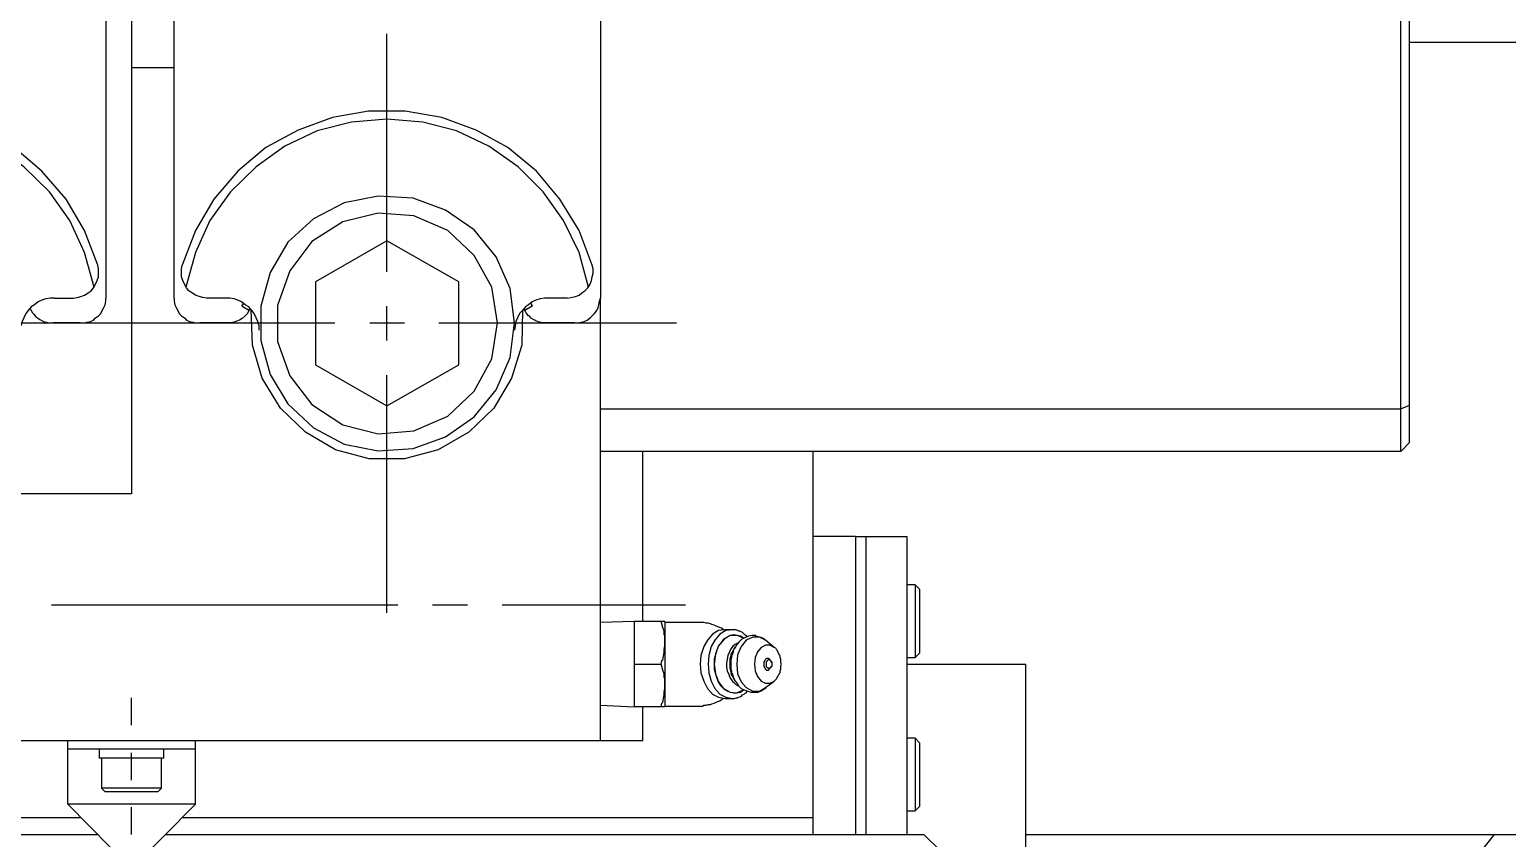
# Model space of a CAD drawing. Header units: millimetres. Extents: x -211 to 45495, y 24 to 52952.
# Drawn here: x 9611.8 to 9785.3, y 40375.1 to 40470 of the extents above; entities that cross this region are included whole.
import ezdxf

# ---------------------------------------------------------------- set-up
doc = ezdxf.new("R2010")
doc.units = ezdxf.units.MM
doc.layers.add('Layer2', color=7, linetype='Continuous')

# ---------------------------------------------------------------- blocks, each defined once
blk = doc.blocks.new('BLKF2082')
at = {"layer": 'Layer2', "color": 7, "linetype": 'Continuous', "lineweight": 25}
for p, q in [((9695.96, 40398.34), (9695.36, 40397.57)), ((9696.74, 40398.69), (9695.96, 40398.34)), ((9697.51, 40398.69), (9696.74, 40398.69)), ((9698.2, 40398.34), (9697.51, 40398.69)), ((9694.93, 40396.62), (9694.84, 40395.5)), ((9695.36, 40397.57), (9694.93, 40396.62)), ((9694.84, 40395.5), (9694.93, 40394.38)), ((9694.93, 40394.38), (9695.36, 40393.44)), ((9695.36, 40393.44), (9695.96, 40392.75)), ((9695.96, 40392.75), (9696.74, 40392.32)), ((9696.74, 40392.32), (9697.51, 40392.32))]:
    blk.add_line(p, q, dxfattribs=at)
blk = doc.blocks.new('BLKF2083')
at = {"layer": 'Layer2', "color": 7, "linetype": 'Continuous', "lineweight": 25}
for p, q in [((9699.67, 40394.04), (9699.75, 40394.21)), ((9699.75, 40394.21), (9699.84, 40394.38)), ((9699.84, 40394.38), (9699.93, 40394.56)), ((9699.93, 40394.73), (9700.01, 40394.9)), ((9699.93, 40394.56), (9699.93, 40394.73)), ((9700.01, 40395.16), (9700.01, 40395.33)), ((9700.01, 40394.9), (9700.01, 40395.16)), ((9699.24, 40393.52), (9699.41, 40393.69)), ((9699.41, 40393.69), (9699.49, 40393.78)), ((9699.49, 40393.78), (9699.58, 40393.95)), ((9699.58, 40393.95), (9699.67, 40394.04))]:
    blk.add_line(p, q, dxfattribs=at)
blk = doc.blocks.new('BLKF2084')
at = {"layer": 'Layer2', "color": 7, "linetype": 'Continuous', "lineweight": 25}
for p, q in [((9698.2, 40397.74), (9697.69, 40397.48)), ((9698.72, 40397.74), (9698.2, 40397.74)), ((9699.24, 40397.48), (9698.72, 40397.74)), ((9697, 40396.28), (9696.91, 40395.5)), ((9697.26, 40396.97), (9697, 40396.28)), ((9697.69, 40397.48), (9697.26, 40396.97)), ((9696.91, 40395.5), (9697, 40394.73)), ((9697, 40394.73), (9697.26, 40394.04)), ((9697.26, 40394.04), (9697.69, 40393.52)), ((9697.69, 40393.52), (9698.2, 40393.26)), ((9698.2, 40393.26), (9698.72, 40393.26))]:
    blk.add_line(p, q, dxfattribs=at)
blk = doc.blocks.new('BLKF2085')
at = {"layer": 'Layer2', "color": 7, "linetype": 'Continuous', "lineweight": 25}
for p, q in [((9699.49, 40397.23), (9699.41, 40397.4)), ((9699.58, 40397.14), (9699.49, 40397.23)), ((9699.67, 40396.97), (9699.58, 40397.14)), ((9699.75, 40396.79), (9699.67, 40396.97)), ((9699.84, 40396.62), (9699.75, 40396.79)), ((9699.93, 40396.45), (9699.84, 40396.62)), ((9699.93, 40396.28), (9699.93, 40396.45)), ((9700.01, 40396.11), (9699.93, 40396.28)), ((9700.01, 40395.68), (9700.01, 40396.11)), ((9700.1, 40395.5), (9700.01, 40395.68))]:
    blk.add_line(p, q, dxfattribs=at)
blk = doc.blocks.new('BLKF2086')
at = {"layer": 'Layer2', "color": 7, "linetype": 'Continuous', "lineweight": 25}
for p, q in [((9694.16, 40396.02), (9694.16, 40394.9)), ((9694.16, 40394.9), (9694.24, 40394.73)), ((9694.24, 40394.73), (9694.24, 40394.47)), ((9694.24, 40394.47), (9694.33, 40394.38)), ((9694.33, 40394.38), (9694.33, 40394.21)), ((9694.33, 40394.21), (9694.33, 40394.13)), ((9694.33, 40394.13), (9694.41, 40394.04)), ((9694.41, 40394.04), (9694.41, 40393.95)), ((9694.41, 40393.95), (9694.5, 40393.87)), ((9694.5, 40393.87), (9694.5, 40393.78)), ((9694.5, 40393.78), (9694.59, 40393.69)), ((9694.59, 40393.69), (9694.59, 40393.61))]:
    blk.add_line(p, q, dxfattribs=at)
blk = doc.blocks.new('BLKF2087')
at = {"layer": 'Layer2', "color": 7, "linetype": 'Continuous', "lineweight": 25}
for p, q in [((9694.16, 40396.02), (9694.16, 40394.9)), ((9694.16, 40394.9), (9694.24, 40394.47)), ((9694.24, 40394.47), (9694.41, 40394.04)), ((9694.41, 40394.04), (9694.41, 40393.95)), ((9694.41, 40393.95), (9694.5, 40393.87)), ((9694.5, 40393.87), (9694.67, 40393.52)), ((9694.67, 40393.52), (9694.93, 40393.18)), ((9694.93, 40393.18), (9695.02, 40393.01)), ((9695.02, 40393.01), (9695.36, 40392.66)), ((9695.36, 40392.66), (9695.71, 40392.49)), ((9695.71, 40392.49), (9696.14, 40392.32)), ((9697.77, 40392.4), (9698.12, 40392.66)), ((9696.14, 40392.32), (9696.48, 40392.23)), ((9696.48, 40392.23), (9696.91, 40392.23)), ((9696.91, 40392.23), (9697.34, 40392.23)), ((9697.34, 40392.23), (9697.77, 40392.4))]:
    blk.add_line(p, q, dxfattribs=at)
blk = doc.blocks.new('BLKF2088')
at = {"layer": 'Layer2', "color": 7, "linetype": 'Continuous', "lineweight": 25}
for p, q in [((9694.84, 40397.83), (9694.67, 40397.48)), ((9695.1, 40398.09), (9694.84, 40397.83)), ((9695.45, 40398.43), (9695.1, 40398.09)), ((9695.79, 40398.6), (9695.45, 40398.43)), ((9696.22, 40398.78), (9695.79, 40398.6)), ((9696.65, 40398.86), (9696.22, 40398.78)), ((9697.08, 40398.86), (9696.65, 40398.86)), ((9697.08, 40398.78), (9697.08, 40398.86)), ((9697.51, 40398.69), (9697.08, 40398.78)), ((9697.86, 40398.6), (9697.51, 40398.69)), ((9697.86, 40398.52), (9697.86, 40398.6)), ((9697.94, 40398.52), (9697.86, 40398.52)), ((9698.29, 40398.26), (9697.94, 40398.52)), ((9694.41, 40396.97), (9694.24, 40396.54)), ((9694.24, 40396.54), (9694.24, 40396.36)), ((9694.67, 40397.48), (9694.41, 40397.14)), ((9694.41, 40397.14), (9694.41, 40396.97))]:
    blk.add_line(p, q, dxfattribs=at)
blk = doc.blocks.new('BLKF2089')
at = {"layer": 'Layer2', "color": 7, "linetype": 'Continuous', "lineweight": 25}
for p, q in [((9698.12, 40395.93), (9698.03, 40395.76)), ((9698.2, 40396.11), (9698.12, 40395.93)), ((9698.38, 40396.19), (9698.2, 40396.11)), ((9698.55, 40396.19), (9698.38, 40396.19)), ((9698.72, 40396.11), (9698.55, 40396.19)), ((9698.98, 40395.76), (9698.81, 40395.93)), ((9698.03, 40395.76), (9698.03, 40395.5)), ((9698.03, 40395.5), (9698.03, 40395.24)), ((9698.03, 40395.24), (9698.12, 40395.07)), ((9698.12, 40395.07), (9698.2, 40394.9)), ((9698.2, 40394.9), (9698.38, 40394.81)), ((9698.38, 40394.81), (9698.55, 40394.81)), ((9698.55, 40394.81), (9698.72, 40394.99)), ((9698.72, 40394.99), (9698.89, 40395.16)), ((9698.89, 40395.16), (9698.98, 40395.33)), ((9698.98, 40395.5), (9698.98, 40395.76)), ((9698.98, 40395.33), (9698.98, 40395.5))]:
    blk.add_line(p, q, dxfattribs=at)
blk = doc.blocks.new('BLKF2090')
at = {"layer": 'Layer2', "color": 7, "linetype": 'Continuous', "lineweight": 25}
for p, q in [((9698.72, 40395.93), (9698.72, 40396.02)), ((9698.81, 40395.93), (9698.72, 40395.93)), ((9698.89, 40395.85), (9698.81, 40395.93)), ((9698.89, 40395.76), (9698.89, 40395.85)), ((9698.98, 40395.68), (9698.89, 40395.76)), ((9698.98, 40395.5), (9698.98, 40395.68))]:
    blk.add_line(p, q, dxfattribs=at)
blk = doc.blocks.new('BLKF2091')
at = {"layer": 'Layer2', "color": 7, "linetype": 'Continuous', "lineweight": 25}
for p, q in [((9698.63, 40394.99), (9698.72, 40395.07)), ((9698.72, 40395.07), (9698.81, 40395.07)), ((9698.81, 40395.07), (9698.81, 40395.16)), ((9698.81, 40395.16), (9698.89, 40395.16)), ((9698.89, 40395.24), (9698.98, 40395.33)), ((9698.89, 40395.16), (9698.89, 40395.24)), ((9698.98, 40395.33), (9698.98, 40395.42))]:
    blk.add_line(p, q, dxfattribs=at)
blk = doc.blocks.new('BLKF2092')
at = {"layer": 'Layer2', "color": 7, "linetype": 'Continuous', "lineweight": 25}
for p, q in [((9698.46, 40395.93), (9698.38, 40395.85)), ((9698.55, 40396.02), (9698.46, 40395.93)), ((9698.63, 40396.02), (9698.55, 40396.02)), ((9698.38, 40395.85), (9698.29, 40395.76)), ((9698.29, 40395.76), (9698.29, 40395.68)), ((9698.29, 40395.68), (9698.29, 40395.5)), ((9698.29, 40395.5), (9698.29, 40395.42)), ((9698.29, 40395.42), (9698.29, 40395.24)), ((9698.29, 40395.24), (9698.38, 40395.16)), ((9698.38, 40395.16), (9698.46, 40395.07)), ((9698.46, 40395.07), (9698.55, 40395.07))]:
    blk.add_line(p, q, dxfattribs=at)
blk = doc.blocks.new('BLKF2093')
at = {"layer": 'Layer2', "color": 7, "linetype": 'Continuous', "lineweight": 25}
for p, q in [((9694.24, 40396.62), (9694.16, 40396.54)), ((9694.16, 40396.54), (9694.16, 40396.45)), ((9694.33, 40396.88), (9694.24, 40396.79)), ((9694.24, 40396.79), (9694.24, 40396.71)), ((9694.24, 40396.71), (9694.24, 40396.62)), ((9694.41, 40397.05), (9694.33, 40397.05)), ((9694.33, 40397.05), (9694.33, 40396.97)), ((9694.33, 40396.97), (9694.33, 40396.88)), ((9694.5, 40397.23), (9694.41, 40397.14)), ((9694.41, 40397.14), (9694.41, 40397.05))]:
    blk.add_line(p, q, dxfattribs=at)
blk = doc.blocks.new('BLKF2094')
at = {"layer": 'Layer2', "color": 7, "linetype": 'Continuous', "lineweight": 25}
for p, q in [((9694.24, 40396.28), (9694.16, 40396.19)), ((9694.16, 40396.19), (9694.16, 40396.11)), ((9694.33, 40396.62), (9694.24, 40396.54)), ((9694.24, 40396.54), (9694.24, 40396.45)), ((9694.24, 40396.45), (9694.24, 40396.36)), ((9694.24, 40396.36), (9694.24, 40396.28)), ((9694.41, 40396.88), (9694.33, 40396.79)), ((9694.33, 40396.79), (9694.33, 40396.71)), ((9694.33, 40396.71), (9694.33, 40396.62)), ((9694.5, 40397.23), (9694.41, 40397.14)), ((9694.41, 40397.14), (9694.41, 40397.05)), ((9694.41, 40397.05), (9694.41, 40396.88)), ((9694.59, 40397.4), (9694.5, 40397.31)), ((9694.5, 40397.31), (9694.5, 40397.23)), ((9694.67, 40397.48), (9694.59, 40397.48)), ((9694.59, 40397.48), (9694.59, 40397.4)), ((9694.67, 40397.57), (9694.67, 40397.48))]:
    blk.add_line(p, q, dxfattribs=at)
blk = doc.blocks.new('BLKF2095')
at = {"layer": 'Layer2', "color": 7, "linetype": 'Continuous', "lineweight": 25}
for p, q in [((9694.16, 40396.28), (9694.07, 40396.28)), ((9694.07, 40396.28), (9694.07, 40394.9)), ((9694.16, 40396.36), (9694.16, 40396.28)), ((9694.07, 40394.9), (9694.16, 40394.73)), ((9694.16, 40394.73), (9694.16, 40394.56)), ((9694.16, 40394.56), (9694.16, 40394.47)), ((9694.16, 40394.47), (9694.24, 40394.3)), ((9694.24, 40394.3), (9694.24, 40394.21)), ((9694.24, 40394.21), (9694.33, 40394.21)), ((9694.33, 40394.21), (9694.33, 40394.13)), ((9694.33, 40394.13), (9694.33, 40394.04)), ((9694.33, 40394.04), (9694.41, 40393.95)), ((9694.41, 40393.95), (9694.41, 40393.87)), ((9694.41, 40393.87), (9694.5, 40393.87))]:
    blk.add_line(p, q, dxfattribs=at)
blk = doc.blocks.new('BLKF2096')
at = {"layer": 'Layer2', "color": 7, "linetype": 'Continuous', "lineweight": 25}
for p, q in [((9694.41, 40397.66), (9694.16, 40397.31)), ((9694.67, 40397.83), (9694.41, 40397.66)), ((9695.02, 40398), (9694.67, 40397.83)), ((9693.73, 40396.11), (9693.64, 40395.59)), ((9693.81, 40396.54), (9693.73, 40396.11)), ((9693.98, 40396.97), (9693.81, 40396.54)), ((9694.16, 40397.31), (9693.98, 40396.97)), ((9693.64, 40395.59), (9693.64, 40395.16)), ((9693.64, 40395.16), (9693.73, 40394.73)), ((9693.73, 40394.73), (9693.9, 40394.3)), ((9693.9, 40394.3), (9694.07, 40393.87)), ((9694.07, 40393.87), (9694.33, 40393.52)), ((9694.33, 40393.52), (9694.33, 40393.44)), ((9694.33, 40393.44), (9694.41, 40393.44)), ((9694.41, 40393.44), (9694.5, 40393.35)), ((9694.5, 40393.35), (9694.59, 40393.26)), ((9694.59, 40393.26), (9694.67, 40393.18)), ((9694.67, 40393.18), (9694.76, 40393.09)), ((9694.76, 40393.09), (9694.84, 40393.09)), ((9694.84, 40393.09), (9694.93, 40393.01))]:
    blk.add_line(p, q, dxfattribs=at)
blk = doc.blocks.new('BLKF2097')
at = {"layer": 'Layer2', "color": 7, "linetype": 'Continuous', "lineweight": 25}
for p, q in [((9694.16, 40396.36), (9694.24, 40396.79)), ((9694.24, 40396.79), (9694.33, 40396.88)), ((9694.33, 40396.88), (9694.5, 40397.23))]:
    blk.add_line(p, q, dxfattribs=at)
blk = doc.blocks.new('BLKF2098')
at = {"layer": 'Layer2', "color": 7, "linetype": 'Continuous', "lineweight": 25}
for p, q in [((9694.07, 40396.02), (9694.07, 40396.19)), ((9694.07, 40395.59), (9694.07, 40396.02)), ((9694.07, 40395.16), (9694.07, 40395.59)), ((9694.07, 40395.07), (9694.07, 40395.16)), ((9694.16, 40394.73), (9694.07, 40395.07)), ((9694.24, 40394.3), (9694.16, 40394.73)), ((9694.24, 40394.21), (9694.24, 40394.3)), ((9694.33, 40394.13), (9694.24, 40394.21)), ((9694.5, 40393.78), (9694.33, 40394.13))]:
    blk.add_line(p, q, dxfattribs=at)
blk = doc.blocks.new('BLKF2099')
at = {"layer": 'Layer2', "color": 7, "linetype": 'Continuous', "lineweight": 25}
for p, q in [((9692.69, 40397.66), (9692.35, 40396.71)), ((9693.38, 40398.43), (9692.69, 40397.66)), ((9694.07, 40398.86), (9693.38, 40398.43)), ((9694.93, 40398.86), (9694.07, 40398.86)), ((9695.71, 40398.52), (9694.93, 40398.86)), ((9692.35, 40396.71), (9692.18, 40395.5)), ((9692.18, 40395.5), (9692.35, 40394.38)), ((9692.35, 40394.38), (9692.69, 40393.44)), ((9692.69, 40393.44), (9693.29, 40392.66)), ((9693.29, 40392.66), (9694.07, 40392.23)), ((9694.07, 40392.23), (9694.84, 40392.14))]:
    blk.add_line(p, q, dxfattribs=at)
blk = doc.blocks.new('BLKF2100')
at = {"layer": 'Layer2', "color": 7, "linetype": 'Continuous', "lineweight": 25}
for p, q in [((9692.69, 40399.46), (9692, 40399.03)), ((9693.47, 40399.55), (9692.69, 40399.46)), ((9691.4, 40398.34), (9690.97, 40397.57)), ((9692, 40399.03), (9691.4, 40398.34)), ((9690.62, 40396.54), (9690.54, 40395.5)), ((9690.97, 40397.57), (9690.62, 40396.54)), ((9690.54, 40395.5), (9690.62, 40394.47)), ((9690.62, 40394.47), (9690.97, 40393.52)), ((9690.97, 40393.52), (9691.4, 40392.66)), ((9691.4, 40392.66), (9692, 40391.97)), ((9692, 40391.97), (9692.69, 40391.63))]:
    blk.add_line(p, q, dxfattribs=at)
blk = doc.blocks.new('BLKF2101')
at = {"layer": 'Layer2', "color": 7, "linetype": 'Continuous', "lineweight": 25}
for p, q in [((9693.55, 40399.46), (9692.86, 40399.03)), ((9694.33, 40399.55), (9693.55, 40399.46)), ((9694.5, 40399.55), (9694.33, 40399.55)), ((9694.59, 40399.55), (9694.5, 40399.55)), ((9694.76, 40399.55), (9694.59, 40399.55)), ((9694.93, 40399.46), (9694.76, 40399.55)), ((9695.1, 40399.38), (9694.93, 40399.46)), ((9695.19, 40399.38), (9695.1, 40399.38)), ((9695.36, 40399.29), (9695.19, 40399.38)), ((9692.26, 40398.34), (9691.83, 40397.57)), ((9692.86, 40399.03), (9692.26, 40398.34)), ((9695.53, 40399.21), (9695.36, 40399.29)), ((9695.62, 40399.12), (9695.53, 40399.21)), ((9695.79, 40398.95), (9695.62, 40399.12)), ((9695.96, 40398.86), (9695.79, 40398.95)), ((9696.05, 40398.69), (9695.96, 40398.86)), ((9691.57, 40396.54), (9691.49, 40395.5)), ((9691.83, 40397.57), (9691.57, 40396.54)), ((9691.49, 40395.5), (9691.57, 40394.47)), ((9691.57, 40394.47), (9691.83, 40393.52)), ((9691.83, 40393.52), (9692.26, 40392.66)), ((9692.26, 40392.66), (9692.86, 40391.97)), ((9692.86, 40391.97), (9693.55, 40391.63))]:
    blk.add_line(p, q, dxfattribs=at)
blk = doc.blocks.new('BLKF2102')
at = {"layer": 'Layer2', "color": 7, "linetype": 'Continuous', "lineweight": 25}
for p, q in [((9694.33, 40391.46), (9694.59, 40391.46)), ((9694.59, 40391.46), (9694.76, 40391.54)), ((9694.76, 40391.54), (9694.93, 40391.54)), ((9694.93, 40391.54), (9695.1, 40391.63)), ((9695.1, 40391.63), (9695.28, 40391.71)), ((9695.28, 40391.71), (9695.36, 40391.71)), ((9695.36, 40391.71), (9695.53, 40391.89)), ((9695.53, 40391.89), (9695.71, 40391.97)), ((9695.71, 40391.97), (9695.79, 40392.06)), ((9695.79, 40392.06), (9695.96, 40392.14))]:
    blk.add_line(p, q, dxfattribs=at)
blk = doc.blocks.new('BLKF2103')
at = {"layer": 'Layer2', "color": 7, "linetype": 'Continuous', "lineweight": 25}
for p, q in [((9692.69, 40397.66), (9692.52, 40397.14)), ((9693.04, 40398.09), (9692.69, 40397.66)), ((9693.29, 40398.43), (9693.04, 40398.09)), ((9693.73, 40398.69), (9693.29, 40398.43)), ((9694.07, 40398.86), (9693.73, 40398.69)), ((9694.5, 40398.95), (9694.07, 40398.86)), ((9694.93, 40398.86), (9694.5, 40398.95)), ((9695.28, 40398.78), (9694.93, 40398.86)), ((9695.71, 40398.52), (9695.28, 40398.78)), ((9692.35, 40396.62), (9692.18, 40396.11)), ((9692.18, 40396.11), (9692.18, 40395.5)), ((9692.52, 40397.14), (9692.35, 40396.62)), ((9692.18, 40395.5), (9692.18, 40394.9)), ((9692.18, 40394.9), (9692.35, 40394.38)), ((9692.35, 40394.38), (9692.52, 40393.87)), ((9692.52, 40393.87), (9692.69, 40393.35)), ((9692.69, 40393.35), (9692.95, 40393.01)), ((9692.95, 40393.01), (9693.29, 40392.66)), ((9693.29, 40392.66), (9693.64, 40392.4)), ((9693.64, 40392.4), (9694.07, 40392.23)), ((9694.07, 40392.23), (9694.5, 40392.14)), ((9694.5, 40392.14), (9694.84, 40392.14)), ((9694.84, 40392.14), (9695.28, 40392.23))]:
    blk.add_line(p, q, dxfattribs=at)
blk = doc.blocks.new('BLKF2104')
at = {"layer": 'Layer2', "color": 7, "linetype": 'Continuous', "lineweight": 25}
for p, q in [((9686.15, 40394.81), (9686.06, 40395.24)), ((9686.32, 40394.38), (9686.15, 40394.81)), ((9686.32, 40393.95), (9686.32, 40394.38)), ((9686.41, 40393.87), (9686.32, 40393.95)), ((9686.41, 40393.01), (9686.41, 40393.87))]:
    blk.add_line(p, q, dxfattribs=at)
blk = doc.blocks.new('BLKF2105')
at = {"layer": 'Layer2', "color": 7, "linetype": 'Continuous', "lineweight": 25}
for p, q in [((9686.32, 40392.23), (9686.41, 40392.66)), ((9685.97, 40390.51), (9686.06, 40390.94)), ((9686.06, 40390.94), (9686.15, 40391.03)), ((9686.15, 40391.03), (9686.23, 40391.46)), ((9686.23, 40391.46), (9686.32, 40391.89)), ((9686.32, 40391.89), (9686.32, 40392.23))]:
    blk.add_line(p, q, dxfattribs=at)
blk = doc.blocks.new('BLKF2106')
at = {"layer": 'Layer2', "color": 7, "linetype": 'Continuous', "lineweight": 25}
for p, q in [((9686.15, 40399.81), (9686.06, 40400.24)), ((9686.32, 40399.38), (9686.15, 40399.81)), ((9686.32, 40398.95), (9686.32, 40399.38)), ((9686.41, 40398.86), (9686.32, 40398.95)), ((9686.32, 40397.23), (9686.41, 40397.66)), ((9686.41, 40398.52), (9686.41, 40398.86)), ((9686.41, 40398.09), (9686.41, 40398.52)), ((9686.41, 40398), (9686.41, 40398.09)), ((9686.41, 40397.66), (9686.41, 40398)), ((9685.97, 40395.5), (9686.06, 40395.93)), ((9686.06, 40395.93), (9686.15, 40396.02)), ((9686.15, 40396.02), (9686.23, 40396.45)), ((9686.23, 40396.45), (9686.32, 40396.88)), ((9686.32, 40396.88), (9686.32, 40397.23))]:
    blk.add_line(p, q, dxfattribs=at)
blk = doc.blocks.new('BLKF2107')
at = {"layer": 'Layer2', "color": 7, "linetype": 'Continuous', "lineweight": 25}
for p, q in [((9690.97, 40400.41), (9690.8, 40400.41)), ((9691.23, 40400.33), (9690.97, 40400.41)), ((9691.49, 40400.33), (9691.23, 40400.33)), ((9691.74, 40400.24), (9691.49, 40400.33)), ((9691.92, 40400.15), (9691.74, 40400.24)), ((9692.18, 40400.07), (9691.92, 40400.15)), ((9692.43, 40399.98), (9692.18, 40400.07)), ((9692.61, 40399.9), (9692.43, 40399.98)), ((9692.86, 40399.81), (9692.61, 40399.9)), ((9693.04, 40399.72), (9692.86, 40399.81)), ((9693.29, 40399.55), (9693.04, 40399.72))]:
    blk.add_line(p, q, dxfattribs=at)
blk = doc.blocks.new('BLKF2108')
at = {"layer": 'Layer2', "color": 7, "linetype": 'Continuous', "lineweight": 25}
for p, q in [((9691.23, 40390.68), (9691.49, 40390.77)), ((9691.49, 40390.77), (9691.74, 40390.77)), ((9691.74, 40390.77), (9691.92, 40390.85)), ((9691.92, 40390.85), (9692.18, 40390.94)), ((9692.18, 40390.94), (9692.43, 40391.03)), ((9692.43, 40391.03), (9692.61, 40391.11)), ((9692.61, 40391.11), (9692.86, 40391.2)), ((9692.86, 40391.2), (9693.04, 40391.37)), ((9690.54, 40390.59), (9690.8, 40390.59)), ((9690.8, 40390.59), (9690.97, 40390.68)), ((9690.97, 40390.68), (9691.23, 40390.68))]:
    blk.add_line(p, q, dxfattribs=at)
blk = doc.blocks.new('BLKF2121')
at = {"layer": 'Layer2', "color": 7, "linetype": 'Continuous', "lineweight": 25}
for p, q in [((9652.73, 40448.46), (9648.6, 40447.43)), ((9656.95, 40448.12), (9652.73, 40448.46)), ((9660.92, 40446.4), (9656.95, 40448.12)), ((9648.6, 40447.43), (9644.98, 40445.1)), ((9664.02, 40443.47), (9660.92, 40446.4)), ((9644.98, 40445.1), (9642.4, 40441.66)), ((9666.08, 40439.77), (9664.02, 40443.47)), ((9642.4, 40441.66), (9640.94, 40437.61)), ((9666.77, 40435.55), (9666.08, 40439.77)), ((9640.94, 40437.61), (9640.94, 40433.39)), ((9640.94, 40433.39), (9642.4, 40429.35)), ((9664.02, 40427.54), (9666.08, 40431.33)), ((9642.4, 40429.35), (9644.98, 40425.99)), ((9660.92, 40424.61), (9664.02, 40427.54)), ((9644.98, 40425.99), (9648.6, 40423.58)), ((9656.95, 40422.89), (9660.92, 40424.61)), ((9648.6, 40423.58), (9652.73, 40422.54)), ((9652.73, 40422.54), (9656.95, 40422.89))]:
    blk.add_line(p, q, dxfattribs=at)
blk = doc.blocks.new('BLKF2122')
at = {"layer": 'Layer2', "color": 7, "linetype": 'Continuous', "lineweight": 25}
for p, q in [((9653.77, 40445.19), (9645.41, 40440.37)), ((9645.41, 40440.37), (9645.41, 40430.64)), ((9662.21, 40430.64), (9662.21, 40440.37)), ((9645.41, 40430.64), (9653.77, 40425.82)), ((9653.77, 40425.82), (9662.21, 40430.64))]:
    blk.add_line(p, q, dxfattribs=at)
blk = doc.blocks.new('BLKF2123')
at = {"layer": 'Layer2', "color": 7, "linetype": 'Continuous', "lineweight": 25}
for p, q in [((9652.73, 40450.44), (9648.77, 40449.67)), ((9656.87, 40450.19), (9652.73, 40450.44)), ((9660.66, 40448.81), (9656.87, 40450.19)), ((9648.77, 40449.67), (9645.16, 40447.77)), ((9664.02, 40446.48), (9660.66, 40448.81)), ((9645.16, 40447.77), (9642.14, 40445.02)), ((9666.6, 40443.3), (9664.02, 40446.48)), ((9642.14, 40445.02), (9640.08, 40441.49)), ((9668.24, 40439.59), (9666.6, 40443.3)), ((9640.08, 40441.49), (9638.96, 40437.53)), ((9668.75, 40435.55), (9668.24, 40439.59)), ((9638.96, 40437.53), (9638.96, 40433.48)), ((9638.96, 40433.48), (9640.08, 40429.52)), ((9666.6, 40427.71), (9668.24, 40431.5)), ((9640.08, 40429.52), (9642.14, 40426.07)), ((9664.02, 40424.52), (9666.6, 40427.71)), ((9642.14, 40426.07), (9645.16, 40423.23)), ((9660.66, 40422.2), (9664.02, 40424.52)), ((9645.16, 40423.23), (9648.77, 40421.34)), ((9656.87, 40420.82), (9660.66, 40422.2)), ((9648.77, 40421.34), (9652.73, 40420.56)), ((9652.73, 40420.56), (9656.87, 40420.82))]:
    blk.add_line(p, q, dxfattribs=at)
blk = doc.blocks.new('BLKF2188')
at = {"layer": 'Layer2', "color": 7, "linetype": 'Continuous', "lineweight": 25}
for p, q in [((9651.62, 40460.43), (9647.4, 40459.66)), ((9655.92, 40460.43), (9651.62, 40460.43)), ((9660.23, 40459.66), (9655.92, 40460.43)), ((9647.4, 40459.66), (9643.35, 40458.19)), ((9664.27, 40458.19), (9660.23, 40459.66)), ((9643.35, 40458.19), (9639.56, 40456.13)), ((9667.98, 40456.13), (9664.27, 40458.19)), ((9639.56, 40456.13), (9636.29, 40453.37)), ((9671.34, 40453.37), (9667.98, 40456.13)), ((9636.29, 40453.37), (9633.45, 40450.1)), ((9674.09, 40450.1), (9671.34, 40453.37)), ((9633.45, 40450.1), (9631.29, 40446.4)), ((9676.33, 40446.4), (9674.09, 40450.1)), ((9677.88, 40442.35), (9676.33, 40446.4))]:
    blk.add_line(p, q, dxfattribs=at)
blk = doc.blocks.new('BLKF2189')
at = {"layer": 'Layer2', "color": 7, "linetype": 'Continuous', "lineweight": 25}
for p, q in [((9649.63, 40459.14), (9645.59, 40458.11)), ((9653.77, 40459.49), (9649.63, 40459.14)), ((9657.99, 40459.14), (9653.77, 40459.49)), ((9661.95, 40458.11), (9657.99, 40459.14)), ((9645.59, 40458.11), (9641.8, 40456.3)), ((9665.74, 40456.3), (9661.95, 40458.11)), ((9641.8, 40456.3), (9638.44, 40453.89)), ((9669.18, 40453.89), (9665.74, 40456.3)), ((9638.44, 40453.89), (9635.43, 40450.96)), ((9672.11, 40450.96), (9669.18, 40453.89)), ((9635.43, 40450.96), (9633.01, 40447.6)), ((9674.52, 40447.6), (9672.11, 40450.96)), ((9633.01, 40447.6), (9631.29, 40443.81)), ((9676.33, 40443.81), (9674.52, 40447.6)), ((9677.45, 40439.77), (9676.33, 40443.81))]:
    blk.add_line(p, q, dxfattribs=at)
blk = doc.blocks.new('BLKF2190')
at = {"layer": 'Layer2', "color": 7, "linetype": 'Continuous', "lineweight": 25}
for p, q in [((9635.86, 40438.39), (9635.34, 40438.47)), ((9636.29, 40438.22), (9635.86, 40438.39)), ((9636.72, 40438.04), (9636.29, 40438.22)), ((9637.15, 40437.7), (9636.72, 40438.04)), ((9637.58, 40437.44), (9637.15, 40437.7)), ((9637.92, 40437.01), (9637.58, 40437.44)), ((9638.18, 40436.67), (9637.92, 40437.01)), ((9638.44, 40436.15), (9638.18, 40436.67)), ((9638.61, 40435.72), (9638.44, 40436.15)), ((9638.78, 40435.2), (9638.61, 40435.72)), ((9638.78, 40434.69), (9638.78, 40435.2))]:
    blk.add_line(p, q, dxfattribs=at)
blk = doc.blocks.new('BLKF2191')
at = {"layer": 'Layer2', "color": 7, "linetype": 'Continuous', "lineweight": 25}
for p, q in [((9670.39, 40437.7), (9670.04, 40437.44)), ((9670.82, 40438.04), (9670.39, 40437.7)), ((9671.25, 40438.22), (9670.82, 40438.04)), ((9671.77, 40438.39), (9671.25, 40438.22)), ((9672.28, 40438.47), (9671.77, 40438.39)), ((9672.8, 40438.47), (9672.28, 40438.47)), ((9669.1, 40436.15), (9668.92, 40435.72)), ((9669.35, 40436.67), (9669.1, 40436.15)), ((9669.7, 40437.01), (9669.35, 40436.67)), ((9670.04, 40437.44), (9669.7, 40437.01)), ((9668.92, 40435.72), (9668.84, 40435.2))]:
    blk.add_line(p, q, dxfattribs=at)
blk = doc.blocks.new('BLKF2192')
at = {"layer": 'Layer2', "color": 7, "linetype": 'Continuous', "lineweight": 25}
for p, q in [((9677.88, 40440.97), (9677.97, 40441.4)), ((9677.97, 40441.4), (9677.97, 40441.92)), ((9676.67, 40439.08), (9677.02, 40439.34)), ((9677.02, 40439.34), (9677.36, 40439.68)), ((9677.36, 40439.68), (9677.62, 40440.11)), ((9677.62, 40440.11), (9677.79, 40440.54)), ((9677.79, 40440.54), (9677.88, 40440.97)), ((9674.95, 40438.47), (9675.38, 40438.56)), ((9675.38, 40438.56), (9675.9, 40438.65)), ((9675.9, 40438.65), (9676.33, 40438.82)), ((9676.33, 40438.82), (9676.67, 40439.08))]:
    blk.add_line(p, q, dxfattribs=at)
blk = doc.blocks.new('BLKF2193')
at = {"layer": 'Layer2', "color": 7, "linetype": 'Continuous', "lineweight": 25}
for p, q in [((9629.66, 40441.4), (9629.66, 40441.92)), ((9629.66, 40440.97), (9629.66, 40441.4)), ((9629.83, 40440.54), (9629.66, 40440.97)), ((9630, 40440.11), (9629.83, 40440.54)), ((9630.26, 40439.68), (9630, 40440.11)), ((9630.52, 40439.34), (9630.26, 40439.68)), ((9630.86, 40439.08), (9630.52, 40439.34)), ((9631.29, 40438.82), (9630.86, 40439.08)), ((9631.72, 40438.65), (9631.29, 40438.82)), ((9632.15, 40438.56), (9631.72, 40438.65)), ((9632.58, 40438.47), (9632.15, 40438.56))]:
    blk.add_line(p, q, dxfattribs=at)
blk = doc.blocks.new('BLKF2194')
at = {"layer": 'Layer2', "color": 7, "linetype": 'Continuous', "lineweight": 25}
for p, q in [((9669.7, 40437.1), (9669.61, 40432.96)), ((9639.13, 40429.09), (9638.01, 40432.96)), ((9669.61, 40432.96), (9668.41, 40429.09)), ((9641.28, 40425.56), (9639.13, 40429.09)), ((9668.41, 40429.09), (9666.34, 40425.56)), ((9644.21, 40422.72), (9641.28, 40425.56)), ((9666.34, 40425.56), (9663.41, 40422.72)), ((9647.74, 40420.65), (9644.21, 40422.72)), ((9663.41, 40422.72), (9659.8, 40420.65)), ((9651.7, 40419.62), (9647.74, 40420.65)), ((9659.8, 40420.65), (9655.83, 40419.62)), ((9655.83, 40419.62), (9651.7, 40419.62))]:
    blk.add_line(p, q, dxfattribs=at)
blk = doc.blocks.new('BLKF2223')
at = {"layer": 'Layer2', "color": 7, "linetype": 'Continuous', "lineweight": 25}
for p, q in [((9591.68, 40459.14), (9587.63, 40458.11)), ((9595.81, 40459.49), (9591.68, 40459.14)), ((9599.95, 40459.14), (9595.81, 40459.49)), ((9603.99, 40458.11), (9599.95, 40459.14)), ((9587.63, 40458.11), (9583.84, 40456.3)), ((9607.78, 40456.3), (9603.99, 40458.11)), ((9583.84, 40456.3), (9580.4, 40453.89)), ((9611.14, 40453.89), (9607.78, 40456.3)), ((9580.4, 40453.89), (9577.47, 40450.96)), ((9614.16, 40450.96), (9611.14, 40453.89)), ((9577.47, 40450.96), (9575.06, 40447.6)), ((9616.57, 40447.6), (9614.16, 40450.96)), ((9575.06, 40447.6), (9573.25, 40443.81)), ((9618.29, 40443.81), (9616.57, 40447.6)), ((9619.41, 40439.77), (9618.29, 40443.81))]:
    blk.add_line(p, q, dxfattribs=at)
blk = doc.blocks.new('BLKF2224')
at = {"layer": 'Layer2', "color": 7, "linetype": 'Continuous', "lineweight": 25}
for p, q in [((9593.66, 40460.43), (9589.35, 40459.66)), ((9597.97, 40460.43), (9593.66, 40460.43)), ((9602.19, 40459.66), (9597.97, 40460.43)), ((9589.35, 40459.66), (9585.31, 40458.19)), ((9606.23, 40458.19), (9602.19, 40459.66)), ((9585.31, 40458.19), (9581.6, 40456.13)), ((9610.02, 40456.13), (9606.23, 40458.19)), ((9581.6, 40456.13), (9578.25, 40453.37)), ((9613.29, 40453.37), (9610.02, 40456.13)), ((9578.25, 40453.37), (9575.49, 40450.1)), ((9616.14, 40450.1), (9613.29, 40453.37)), ((9575.49, 40450.1), (9573.25, 40446.4)), ((9618.29, 40446.4), (9616.14, 40450.1)), ((9619.84, 40442.35), (9618.29, 40446.4))]:
    blk.add_line(p, q, dxfattribs=at)
blk = doc.blocks.new('BLKF2226')
at = {"layer": 'Layer2', "color": 7, "linetype": 'Continuous', "lineweight": 25}
for p, q in [((9612.43, 40437.7), (9612, 40437.44)), ((9612.86, 40438.04), (9612.43, 40437.7)), ((9613.29, 40438.22), (9612.86, 40438.04)), ((9613.73, 40438.39), (9613.29, 40438.22)), ((9614.24, 40438.47), (9613.73, 40438.39)), ((9614.76, 40438.47), (9614.24, 40438.47)), ((9611.14, 40436.15), (9610.97, 40435.72)), ((9611.4, 40436.67), (9611.14, 40436.15)), ((9611.66, 40437.01), (9611.4, 40436.67)), ((9612, 40437.44), (9611.66, 40437.01)), ((9610.97, 40435.72), (9610.8, 40435.2))]:
    blk.add_line(p, q, dxfattribs=at)
blk = doc.blocks.new('BLKF2228')
at = {"layer": 'Layer2', "color": 7, "linetype": 'Continuous', "lineweight": 25}
for p, q in [((9619.93, 40441.4), (9619.93, 40441.92)), ((9619.93, 40440.97), (9619.93, 40441.4)), ((9618.72, 40439.08), (9619.06, 40439.34)), ((9619.06, 40439.34), (9619.32, 40439.68)), ((9619.32, 40439.68), (9619.58, 40440.11)), ((9619.58, 40440.11), (9619.75, 40440.54)), ((9619.75, 40440.54), (9619.93, 40440.97)), ((9617, 40438.47), (9617.43, 40438.56)), ((9617.43, 40438.56), (9617.86, 40438.65)), ((9617.86, 40438.65), (9618.29, 40438.82)), ((9618.29, 40438.82), (9618.72, 40439.08))]:
    blk.add_line(p, q, dxfattribs=at)
blk = doc.blocks.new('BLKF2240')
at = {"layer": 'Layer2', "color": 7, "linetype": 'Continuous', "lineweight": 25}
for p, q in [((9636.8, 40437.53), (9636.8, 40437.7)), ((9636.8, 40437.7), (9636.89, 40437.7)), ((9636.89, 40437.7), (9636.89, 40437.87))]:
    blk.add_line(p, q, dxfattribs=at)
blk = doc.blocks.new('BLKF2241')
at = {"layer": 'Layer2', "color": 7, "linetype": 'Continuous', "lineweight": 25}
for p, q in [((9670.65, 40437.87), (9670.65, 40437.79)), ((9670.65, 40437.79), (9670.73, 40437.79)), ((9670.73, 40437.79), (9670.73, 40437.61)), ((9670.73, 40437.61), (9670.82, 40437.61)), ((9670.82, 40437.61), (9670.82, 40437.53))]:
    blk.add_line(p, q, dxfattribs=at)
blk = doc.blocks.new('BLKF2242')
at = {"layer": 'Layer2', "color": 7, "linetype": 'Continuous', "lineweight": 25}
for p, q in [((9670.39, 40436.41), (9670.13, 40436.75)), ((9670.47, 40436.41), (9670.39, 40436.41)), ((9670.73, 40436.06), (9670.47, 40436.41)), ((9671.08, 40435.89), (9670.73, 40436.06)), ((9671.16, 40435.89), (9671.08, 40435.89)), ((9671.25, 40435.8), (9671.16, 40435.89)), ((9671.68, 40435.63), (9671.25, 40435.8)), ((9672.11, 40435.55), (9671.68, 40435.63)), ((9672.54, 40435.55), (9672.11, 40435.55))]:
    blk.add_line(p, q, dxfattribs=at)
blk = doc.blocks.new('BLKF2243')
at = {"layer": 'Layer2', "color": 7, "linetype": 'Continuous', "lineweight": 25}
for p, q in [((9636.46, 40435.89), (9636.03, 40435.72)), ((9636.8, 40436.06), (9636.46, 40435.89)), ((9636.8, 40437.53), (9637.66, 40437.01)), ((9637.15, 40436.41), (9636.8, 40436.06)), ((9637.41, 40436.67), (9637.15, 40436.41)), ((9637.58, 40437.01), (9637.41, 40436.67)), ((9637.66, 40437.01), (9637.58, 40437.01)), ((9635.43, 40435.55), (9635, 40435.55)), ((9635.86, 40435.63), (9635.43, 40435.55)), ((9636.03, 40435.72), (9635.86, 40435.63))]:
    blk.add_line(p, q, dxfattribs=at)
blk = doc.blocks.new('BLKF2247')
at = {"layer": 'Layer2', "color": 7, "linetype": 'Continuous', "lineweight": 25}
for p, q in [((9628.79, 40438.47), (9628.79, 40438.13)), ((9628.79, 40438.13), (9628.88, 40437.7)), ((9628.88, 40437.7), (9629.05, 40437.35)), ((9629.05, 40437.35), (9629.23, 40437.01)), ((9629.23, 40437.01), (9629.4, 40436.67)), ((9629.4, 40436.67), (9629.66, 40436.41)), ((9629.66, 40436.41), (9630, 40436.15)), ((9630, 40436.15), (9630.26, 40435.89)), ((9630.26, 40435.89), (9630.6, 40435.72)), ((9630.6, 40435.72), (9631.03, 40435.63)), ((9631.03, 40435.63), (9631.38, 40435.55))]:
    blk.add_line(p, q, dxfattribs=at)
blk = doc.blocks.new('BLKF2248')
at = {"layer": 'Layer2', "color": 7, "linetype": 'Continuous', "lineweight": 25}
for p, q in [((9678.57, 40437.35), (9678.66, 40437.7)), ((9678.66, 40437.7), (9678.74, 40438.13)), ((9676.93, 40435.72), (9677.28, 40435.89)), ((9677.28, 40435.89), (9677.62, 40436.15)), ((9677.62, 40436.15), (9677.88, 40436.41)), ((9677.88, 40436.41), (9678.14, 40436.67)), ((9678.14, 40436.67), (9678.4, 40437.01)), ((9678.4, 40437.01), (9678.57, 40437.35)), ((9675.81, 40435.55), (9676.16, 40435.55)), ((9676.16, 40435.55), (9676.59, 40435.63)), ((9676.59, 40435.63), (9676.93, 40435.72))]:
    blk.add_line(p, q, dxfattribs=at)
blk = doc.blocks.new('BLKF2271')
at = {"layer": 'Layer2', "color": 7, "linetype": 'Continuous', "lineweight": 25}
for p, q in [((9620.53, 40437.35), (9620.7, 40437.7)), ((9620.7, 40437.7), (9620.79, 40438.13)), ((9618.98, 40435.72), (9619.32, 40435.89)), ((9619.32, 40435.89), (9619.58, 40436.15)), ((9619.58, 40436.15), (9619.93, 40436.41)), ((9619.93, 40436.41), (9620.18, 40436.67)), ((9620.18, 40436.67), (9620.36, 40437.01)), ((9620.36, 40437.01), (9620.53, 40437.35)), ((9617.77, 40435.55), (9618.2, 40435.55)), ((9618.2, 40435.55), (9618.55, 40435.63)), ((9618.55, 40435.63), (9618.98, 40435.72))]:
    blk.add_line(p, q, dxfattribs=at)
blk = doc.blocks.new('BLKF2274')
at = {"layer": 'Layer2', "color": 7, "linetype": 'Continuous', "lineweight": 25}
for p, q in [((9611.92, 40437.27), (9612, 40437.01)), ((9612, 40437.01), (9612.18, 40436.75)), ((9612.18, 40436.75), (9612.35, 40436.58)), ((9612.35, 40436.58), (9612.52, 40436.32)), ((9612.52, 40436.32), (9612.78, 40436.15)), ((9612.78, 40436.15), (9613.04, 40435.98)), ((9613.04, 40435.98), (9613.21, 40435.89)), ((9613.21, 40435.89), (9613.47, 40435.72)), ((9613.47, 40435.72), (9613.81, 40435.63)), ((9613.81, 40435.63), (9614.07, 40435.55)), ((9614.07, 40435.55), (9614.33, 40435.55))]:
    blk.add_line(p, q, dxfattribs=at)
blk = doc.blocks.new('BLKF1660')
at = {"layer": 'Layer2', "color": 7, "linetype": 'Continuous', "lineweight": 25}
for p, q in [((9620.79, 40592.53), (9620.79, 40438.47)), ((9628.79, 40438.47), (9628.79, 40592.53)), ((9678.83, 40592.53), (9678.83, 40438.47)), ((9623.8, 40565.49), (9623.8, 40465.51)), ((9772.78, 40420.48), (9772.78, 40513.05)), ((9773.81, 40421.51), (9773.81, 40513.05)), ((9653.77, 40441.57), (9653.77, 40469.48)), ((9773.81, 40468.53), (9808.26, 40468.53)), ((9628.79, 40465.51), (9623.8, 40465.51)), ((9623.8, 40465.51), (9623.8, 40415.48)), ((9631.29, 40446.4), (9629.74, 40442.35)), ((9662.21, 40440.37), (9653.77, 40445.19)), ((9631.29, 40443.81), (9630.17, 40439.77)), ((9619.93, 40441.92), (9619.84, 40442.35)), ((9629.66, 40441.92), (9629.74, 40442.35)), ((9677.97, 40441.92), (9677.88, 40442.35)), ((9614.76, 40438.47), (9617, 40438.47)), ((9620.79, 40438.13), (9620.79, 40438.47)), ((9634.82, 40438.47), (9632.58, 40438.47)), ((9635.34, 40438.47), (9634.82, 40438.47)), ((9636.89, 40437.87), (9636.98, 40437.87)), ((9674.95, 40438.47), (9672.8, 40438.47)), ((9678.74, 40438.13), (9678.83, 40438.47)), ((9678.83, 40386.55), (9678.83, 40438.47)), ((9637.66, 40437.01), (9637.66, 40437.18)), ((9637.66, 40437.18), (9637.75, 40437.18)), ((9637.75, 40437.18), (9637.75, 40437.27)), ((9638.01, 40432.96), (9637.84, 40437.1)), ((9653.77, 40433.48), (9653.77, 40437.53)), ((9669.87, 40437.27), (9669.87, 40437.1)), ((9669.87, 40437.1), (9669.96, 40437.1)), ((9670.82, 40437.53), (9669.96, 40437.01)), ((9669.96, 40437.1), (9669.96, 40437.01)), ((9670.13, 40436.75), (9669.96, 40437.01)), ((9601.93, 40435.55), (9630.78, 40435.55)), ((9614.33, 40435.55), (9614.59, 40435.55)), ((9617.77, 40435.55), (9614.59, 40435.55)), ((9619.75, 40435.55), (9647.65, 40435.55)), ((9627.76, 40435.55), (9647.65, 40435.55)), ((9631.38, 40435.55), (9631.81, 40435.55)), ((9635, 40435.55), (9631.81, 40435.55)), ((9651.79, 40435.55), (9655.83, 40435.55)), ((9651.79, 40435.55), (9655.83, 40435.55)), ((9659.88, 40435.55), (9679.77, 40435.55)), ((9659.88, 40435.55), (9687.78, 40435.55)), ((9666.08, 40431.33), (9666.77, 40435.55)), ((9668.24, 40431.5), (9668.75, 40435.55)), ((9668.84, 40435.2), (9668.75, 40434.69)), ((9675.81, 40435.55), (9672.54, 40435.55)), ((9653.77, 40401.53), (9653.77, 40429.43)), ((9678.83, 40425.47), (9772.78, 40425.47)), ((9772.78, 40425.47), (9773.81, 40425.9)), ((9772.78, 40420.48), (9678.83, 40420.48)), ((9683.82, 40400.5), (9683.82, 40420.48)), ((9703.8, 40375.52), (9703.8, 40420.48)), ((9773.81, 40421.51), (9772.78, 40420.48)), ((9623.8, 40415.48), (9567.83, 40415.48)), ((9708.79, 40410.49), (9703.8, 40410.49)), ((9708.79, 40410.49), (9708.79, 40375.52)), ((9708.79, 40410.49), (9714.82, 40410.49)), ((9710, 40410.49), (9710, 40375.52)), ((9714.82, 40410.49), (9714.82, 40375.52)), ((9715.77, 40404.8), (9714.82, 40404.8)), ((9715.77, 40404.8), (9715.77, 40396.28)), ((9716.29, 40404.29), (9715.77, 40404.8)), ((9716.29, 40404.29), (9716.29, 40396.79)), ((9614.41, 40402.48), (9655.06, 40402.48)), ((9659.11, 40402.48), (9663.24, 40402.48)), ((9667.29, 40402.48), (9688.82, 40402.48)), ((9682.79, 40400.5), (9678.83, 40400.41)), ((9682.79, 40400.5), (9682.79, 40390.51)), ((9686.41, 40400.5), (9682.79, 40400.5)), ((9686.06, 40400.24), (9685.97, 40400.5)), ((9686.41, 40400.5), (9686.41, 40390.51)), ((9690.54, 40400.41), (9686.41, 40400.41)), ((9690.8, 40400.41), (9690.54, 40400.41)), ((9694.33, 40399.55), (9693.47, 40399.55)), ((9699.24, 40397.48), (9698.2, 40398.34)), ((9694.07, 40396.19), (9694.16, 40396.36)), ((9694.16, 40396.45), (9694.16, 40396.36)), ((9694.24, 40396.36), (9694.16, 40396.02)), ((9694.16, 40396.11), (9694.16, 40396.02)), ((9694.67, 40397.57), (9694.5, 40397.23)), ((9694.5, 40397.23), (9694.59, 40397.4)), ((9698.72, 40396.02), (9698.63, 40396.02)), ((9698.81, 40395.93), (9698.72, 40396.11)), ((9699.41, 40397.4), (9699.24, 40397.48)), ((9714.82, 40396.28), (9715.77, 40396.28)), ((9715.77, 40396.28), (9716.29, 40396.79)), ((9682.79, 40395.5), (9685.97, 40395.5)), ((9686.06, 40395.24), (9685.97, 40395.5)), ((9698.55, 40395.07), (9698.63, 40394.99)), ((9698.98, 40395.42), (9698.98, 40395.5)), ((9700.01, 40395.33), (9700.1, 40395.5)), ((9714.82, 40395.5), (9728.77, 40395.5)), ((9728.77, 40355.55), (9728.77, 40395.5)), ((9686.41, 40392.66), (9686.41, 40393.01)), ((9694.5, 40393.87), (9694.5, 40393.78)), ((9694.5, 40393.78), (9694.67, 40393.52)), ((9694.59, 40393.61), (9694.67, 40393.52)), ((9694.84, 40392.14), (9695.62, 40392.49)), ((9694.93, 40393.01), (9695.02, 40393.01)), ((9695.28, 40392.23), (9695.62, 40392.49)), ((9697.51, 40392.32), (9698.2, 40392.75)), ((9698.12, 40392.66), (9698.29, 40392.75)), ((9698.2, 40392.75), (9699.24, 40393.52)), ((9698.72, 40393.26), (9699.24, 40393.52)), ((9623.8, 40388.36), (9623.8, 40391.54)), ((9692.69, 40391.63), (9693.47, 40391.46)), ((9693.04, 40391.37), (9693.29, 40391.46)), ((9693.47, 40391.46), (9694.33, 40391.46)), ((9693.55, 40391.63), (9694.33, 40391.46)), ((9695.96, 40392.14), (9696.05, 40392.32)), ((9678.83, 40390.68), (9682.79, 40390.51)), ((9686.41, 40390.51), (9682.79, 40390.51)), ((9683.82, 40386.55), (9683.82, 40390.51)), ((9686.41, 40390.59), (9690.54, 40390.59)), ((9563.78, 40386.55), (9683.82, 40386.55)), ((9616.31, 40379.06), (9616.31, 40386.55)), ((9631.29, 40385.51), (9616.31, 40385.51)), ((9620.01, 40385.51), (9620.01, 40384.48)), ((9627.59, 40384.48), (9627.59, 40385.51)), ((9631.29, 40379.06), (9631.29, 40386.55)), ((9715.77, 40386.81), (9714.82, 40386.81)), ((9716.29, 40386.29), (9715.77, 40386.81)), ((9715.77, 40386.81), (9715.77, 40378.28)), ((9716.29, 40386.29), (9716.29, 40378.8)), ((9627.59, 40384.48), (9620.01, 40384.48)), ((9620.27, 40384.48), (9620.27, 40380.95)), ((9623.8, 40381.9), (9623.8, 40385.08)), ((9627.33, 40380.95), (9627.33, 40384.48)), ((9627.33, 40380.95), (9620.27, 40380.95)), ((9620.27, 40380.95), (9620.7, 40380.52)), ((9626.9, 40380.52), (9620.7, 40380.52)), ((9626.9, 40380.52), (9627.33, 40380.95)), ((9631.29, 40379.06), (9616.31, 40379.06)), ((9616.31, 40379.06), (9623.8, 40371.48)), ((9631.29, 40379.06), (9616.31, 40379.06)), ((9623.8, 40371.48), (9631.29, 40379.06)), ((9623.8, 40375.52), (9623.8, 40378.71)), ((9715.77, 40378.28), (9716.29, 40378.8)), ((9398.78, 40377.51), (9617.77, 40377.51)), ((9629.83, 40377.51), (9703.8, 40377.51)), ((9714.82, 40378.28), (9715.77, 40378.28)), ((9327.83, 40375.52), (9619.75, 40375.52)), ((9627.76, 40375.52), (9716.8, 40375.52)), ((9718.78, 40373.54), (9716.8, 40375.52)), ((9728.77, 40375.52), (9902.29, 40375.52)), ((9781.39, 40372.51), (9783.8, 40375.52))]:
    blk.add_line(p, q, dxfattribs=at)
for name in ['BLKF2224', 'BLKF2188', 'BLKF2223', 'BLKF2189', 'BLKF2123', 'BLKF2121', 'BLKF2122', 'BLKF2228', 'BLKF2193', 'BLKF2192', 'BLKF2226', 'BLKF2271', 'BLKF2247', 'BLKF2190', 'BLKF2240', 'BLKF2191', 'BLKF2241', 'BLKF2248', 'BLKF2274', 'BLKF2243', 'BLKF2194', 'BLKF2242', 'BLKF2106', 'BLKF2100', 'BLKF2107', 'BLKF2101', 'BLKF2103', 'BLKF2099', 'BLKF2096', 'BLKF2088', 'BLKF2082', 'BLKF2084', 'BLKF2095', 'BLKF2098', 'BLKF2094', 'BLKF2093', 'BLKF2097', 'BLKF2086', 'BLKF2087', 'BLKF2089', 'BLKF2092', 'BLKF2090', 'BLKF2085', 'BLKF2104', 'BLKF2091', 'BLKF2083', 'BLKF2105', 'BLKF2108', 'BLKF2102']:
    blk.add_blockref(name, (0, 0), dxfattribs=at)

msp = doc.modelspace()

# ---------------------------------------------------------------- block references
at = {"layer": 'Layer2', "color": 7, "linetype": 'Continuous', "lineweight": 25}
msp.add_blockref('BLKF1660', (0, 0), dxfattribs=at)

doc.saveas('drawing.dxf')
